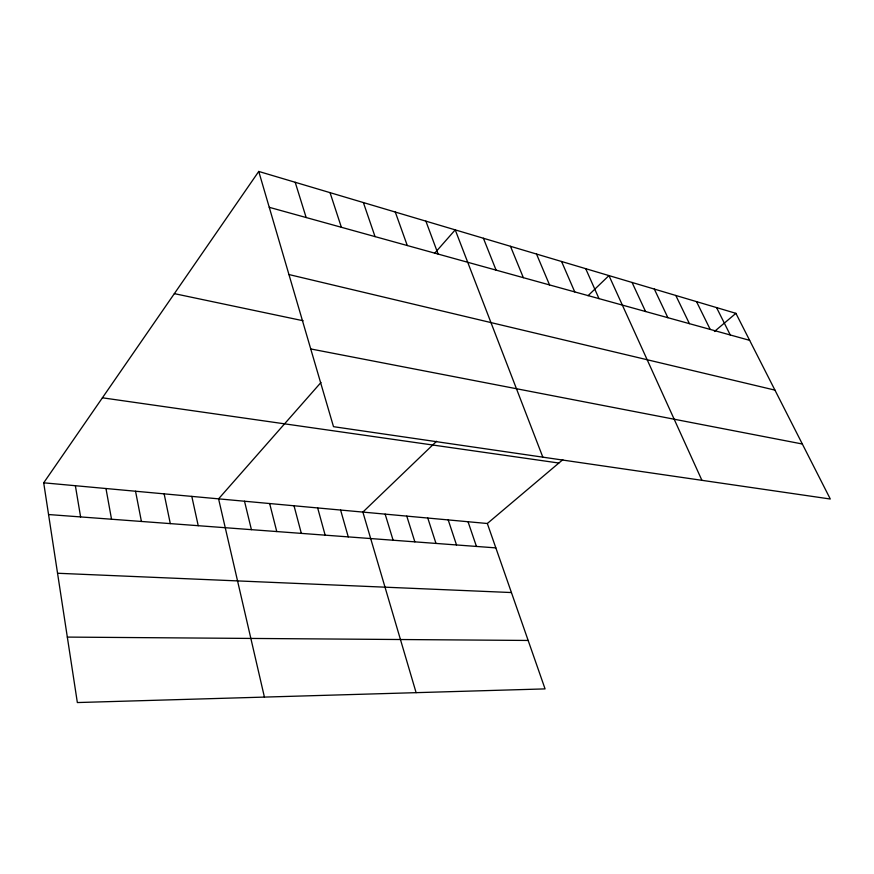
<?xml version="1.0" encoding="UTF-8"?>
<svg xmlns="http://www.w3.org/2000/svg" width="874" height="874" viewBox="0 0 874 874"><rect width="100%" height="100%" fill="white"/><g stroke="black" fill="none" stroke-linecap="round" stroke-linejoin="round"><path stroke-width="1.31" d="M43.7 482.809L487.331 523.504L545.07 688.898L77.349 702.554L43.7 482.809L258.748 171.446L735.908 313.34L830.3 499.021L333.507 426.676L258.748 171.446M320.966 382.473L218.576 498.846L264.418 697.091M434.509 253.416L455.223 229.873L542.83 457.157M436.585 441.25L362.874 512.088L416.111 692.656M588.016 295.718L608.959 275.594L701.92 480.329M487.331 523.504L562.823 459.68M714.419 331.508L735.908 313.34M67.32 637.091L528.158 640.456M57.553 573.257L511.432 592.55M48.562 514.535L495.842 547.889M102.411 397.801L558.857 463.034M310.74 348.945L802.332 444.003M174.352 293.642L303.114 320.747M288.944 274.545L774.943 390.121M269.258 207.313L749.63 340.336M716.56 307.593L730.26 334.971M696.534 301.639L710.201 329.411M675.81 295.467L689.422 323.664M654.331 289.086L667.878 317.699M632.066 282.466L645.547 311.515M585.711 268.679L598.996 298.624M561.578 261.501L574.742 291.905M536.516 254.05L549.549 284.935M510.482 246.304L523.351 277.681M483.398 238.252L496.093 270.132M425.878 221.144L438.125 254.083M395.288 212.054L407.273 245.528M363.376 202.56L375.044 236.614M468.038 521.734L476.45 546.436M448.198 519.91L456.512 544.95M330.044 192.651L341.373 227.284M427.779 518.042L435.984 543.42M406.781 516.119L414.855 541.847M295.204 182.295L306.151 217.528M385.15 514.13L393.103 540.23M340.598 510.045L348.256 536.887M317.666 507.936L325.15 535.161M294.025 505.773L301.333 533.38M269.651 503.533L276.763 531.556M244.512 501.228L251.417 529.666M191.799 496.388L198.223 525.7M164.137 493.854L170.299 523.613M135.536 491.232L141.413 521.461M105.972 488.522L111.533 519.232M75.372 485.715L80.605 516.927"/></g></svg>
